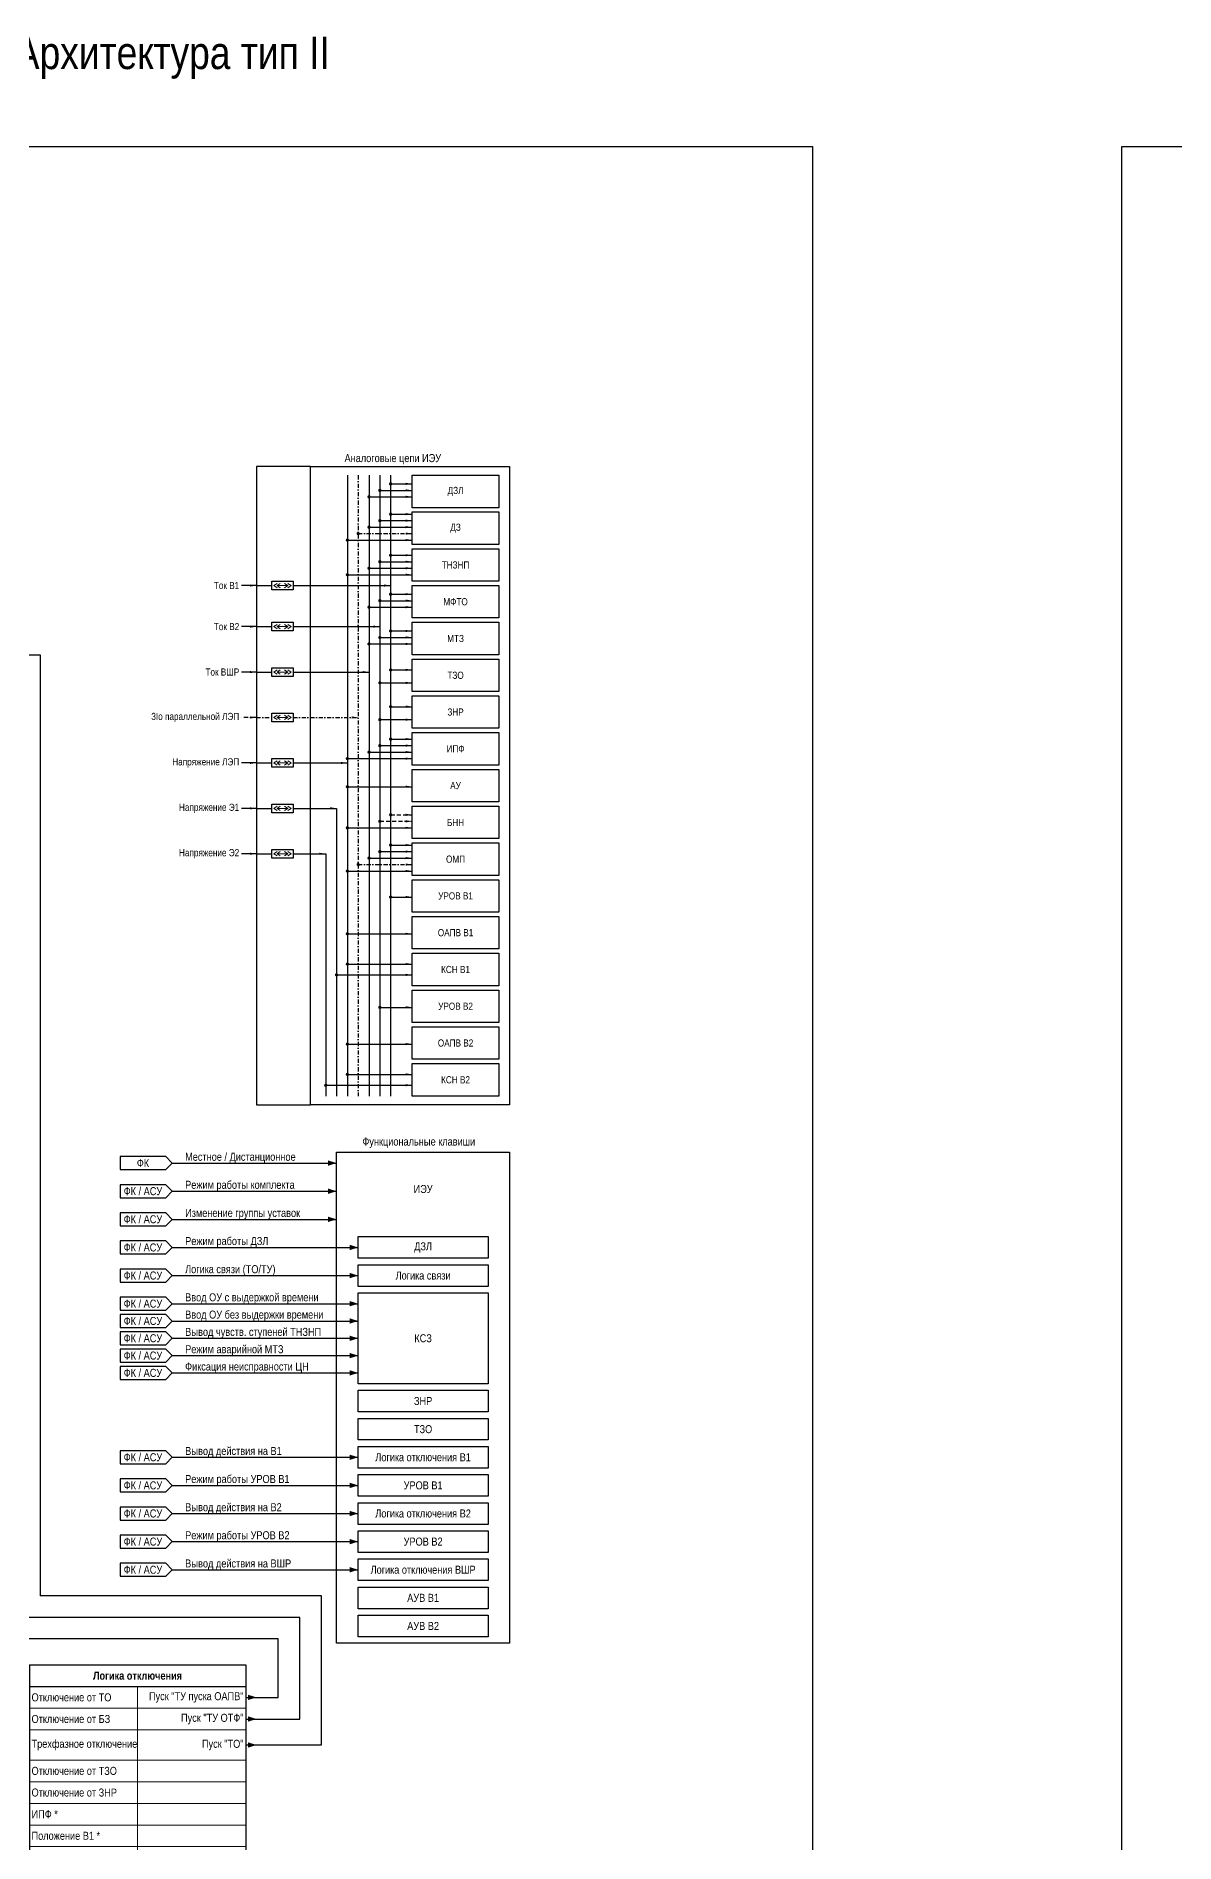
# Model space of a CAD drawing. Header units: millimetres. Extents: x -14593 to 14732, y -17400 to 5232.
# Drawn here: x 4388 to 4914, y -14899 to -14064 of the extents above; entities that cross this region are included whole.
import ezdxf

# ---------------------------------------------------------------- set-up
doc = ezdxf.new("R2010")
doc.units = ezdxf.units.MM
doc.linetypes.add('штриховая2', pattern=[9.525, 6.35, -3.175])
doc.linetypes.add('штрихпунктирная2', pattern=[12.7, 6.35, -3.175, 0, -3.175])
for name, color, linetype, lineweight in [('Основная', 7, 'Continuous', 30), ('Отключение_включение', 1, 'Continuous', 30), ('Тонкая', 7, 'Continuous', 18), ('Цепи внутренние', 5, 'Continuous', 30), ('Цепи ТН', 200, 'Continuous', 30), ('Цепи ТТ', 23, 'Continuous', 30), ('Цепи ТТ  других присоединений', 23, 'штрихпунктирная2', 30), ('Цепь - ФК и АСУ', 132, 'Continuous', 30)]:
    doc.layers.add(name, color=color, linetype=linetype, lineweight=lineweight)
doc.styles.add('Narrow', font='ARIALN.TTF')
doc.styles.add('Табл дан', font='ARIALN.TTF')
doc.styles.add('Табл загол', font='ARIALNB.TTF')

# ---------------------------------------------------------------- blocks, each defined once
blk = doc.blocks.new('*T474')
at = {"layer": 'Основная', "color": 0, "linetype": 'ByBlock', "lineweight": -2, "transparency": 16777216}
for p, q in [((0, 0), (100, 0)), ((0, 0), (0, -10)), ((100, 0), (100, -10))]:
    blk.add_line(p, q, dxfattribs=at)
at = {"layer": 'Основная', "color": 0, "linetype": 'ByBlock', "lineweight": 30, "transparency": 16777216}
for p, q in [((0, -10), (100, -10)), ((0, -10), (0, -148)), ((100, -10), (100, -148)), ((0, -148), (100, -148))]:
    blk.add_line(p, q, dxfattribs=at)
at = {"layer": 'Основная', "color": 0, "linetype": 'ByBlock', "lineweight": 18, "transparency": 16777216}
for p, q in [((50, -10), (50, -148)), ((0, -20), (100, -20)), ((0, -30), (100, -30)), ((0, -44), (100, -44)), ((0, -54), (100, -54)), ((0, -64), (100, -64)), ((0, -74), (100, -74)), ((0, -84), (100, -84)), ((0, -94), (100, -94)), ((0, -104), (100, -104)), ((0, -114), (100, -114)), ((0, -124), (100, -124)), ((0, -134), (100, -134))]:
    blk.add_line(p, q, dxfattribs=at)
at = {"layer": 'Основная', "color": 0, "transparency": 16777216, "char_height": 3.7}
for s, insert, width, attachment_point, style in [('{\\C256;Логика отключения}', (50, -5), 97, 5, 'Табл загол'), ('Отключение от ТО', (1, -15), 48, 4, 'Табл дан'), ('Пуск "ТУ пуска ОАПВ"', (99, -15), 48, 6, 'Табл дан'), ('{\\C256;Отключение от БЗ}', (1, -25), 48, 4, 'Табл дан'), ('Пуск "ТУ ОТФ"', (99, -25), 48, 6, 'Табл дан'), ('Трехфазное отключение', (1, -37), 48, 4, 'Табл дан'), ('Пуск "ТО"', (99, -37), 48, 6, 'Табл дан'), ('Отключение от ТЗО', (1, -49), 48, 4, 'Табл дан'), ('Отключение от ЗНР', (1, -59), 48, 4, 'Табл дан'), ('ИПФ *', (1, -69), 48, 4, 'Табл дан'), ('\\A1;Положение В1 *', (1, -79), 48, 4, 'Табл дан'), ('\\A1;Цикл ОАПВ В1', (1, -89), 48, 4, 'Табл дан'), ('Готовность ОАПВ{\\C256; В}1', (1, -99), 48, 4, 'Табл дан'), ('\\A1;Положение В2 *', (1, -109), 48, 4, 'Табл дан'), ('Отключение *', (99, -109), 48, 6, 'Табл дан'), ('\\A1;Цикл ОАПВ В2', (1, -119), 48, 4, 'Табл дан'), ('Пуск УТАПВ', (99, -119), 48, 6, 'Табл дан'), ('Готовность ОАПВ{\\C256; В}2', (1, -129), 48, 4, 'Табл дан'), ('Запрет АПВ', (99, -129), 48, 6, 'Табл дан'), ('Отключение от УРОВ, ЗНР', (1, -141), 48, 4, 'Табл дан')]:
    blk.add_mtext(s, dxfattribs=dict(at, insert=insert, width=width, attachment_point=attachment_point, style=style))
blk = doc.blocks.new('Point')
at = {"layer": 'Основная', "color": 0, "const_width": 1.5}
blk.add_lwpolyline([(-0.75, 0, 1), (0.75, 0, 1)], format="xyb", close=True, dxfattribs=at)

msp = doc.modelspace()

# ---------------------------------------------------------------- linework, layer by layer
at = {"layer": 'Основная', "ltscale": 0.3}
msp.add_lwpolyline([(4515, -14263), (4490, -14263), (4490, -14558), (4515, -14558)], dxfattribs=at)
for points in [[(4515, -14263), (4607, -14263), (4607, -14558), (4515, -14558)], [(4537, -14619), (4597, -14619), (4597, -14629), (4537, -14629)], [(4537, -14632), (4597, -14632), (4597, -14642), (4537, -14642)], [(4537, -14645), (4597, -14645), (4597, -14687), (4537, -14687)], [(4537, -14690), (4597, -14690), (4597, -14700), (4537, -14700)], [(4537, -14703), (4597, -14703), (4597, -14713), (4537, -14713)], [(4537, -14716), (4597, -14716), (4597, -14726), (4537, -14726)], [(4537, -14729), (4597, -14729), (4597, -14739), (4537, -14739)], [(4537, -14742), (4597, -14742), (4597, -14752), (4537, -14752)], [(4537, -14755), (4597, -14755), (4597, -14765), (4537, -14765)], [(4537, -14768), (4597, -14768), (4597, -14778), (4537, -14778)], [(4537, -14781), (4597, -14781), (4597, -14791), (4537, -14791)], [(4537, -14794), (4597, -14794), (4597, -14804), (4537, -14804)]]:
    msp.add_lwpolyline(points, close=True, dxfattribs=at)
at = {"layer": 'Основная'}
for points in [[(4562, -14267), (4602, -14267), (4602, -14282), (4562, -14282)], [(4562, -14284), (4602, -14284), (4602, -14299), (4562, -14299)], [(4562, -14301), (4602, -14301), (4602, -14316), (4562, -14316)], [(4497, -14316), (4507, -14316), (4507, -14320), (4497, -14320)], [(4562, -14318), (4602, -14318), (4602, -14333), (4562, -14333)], [(4497, -14335), (4507, -14335), (4507, -14339), (4497, -14339)], [(4562, -14335), (4602, -14335), (4602, -14350), (4562, -14350)], [(4497, -14356), (4507, -14356), (4507, -14360), (4497, -14360)], [(4562, -14352), (4602, -14352), (4602, -14367), (4562, -14367)], [(4562, -14369), (4602, -14369), (4602, -14384), (4562, -14384)], [(4497, -14377), (4507, -14377), (4507, -14381), (4497, -14381)], [(4562, -14386), (4602, -14386), (4602, -14401), (4562, -14401)], [(4497, -14398), (4507, -14398), (4507, -14402), (4497, -14402)], [(4562, -14403), (4602, -14403), (4602, -14418), (4562, -14418)], [(4497, -14419), (4507, -14419), (4507, -14423), (4497, -14423)], [(4562, -14420), (4602, -14420), (4602, -14435), (4562, -14435)], [(4497, -14440), (4507, -14440), (4507, -14444), (4497, -14444)], [(4562, -14437), (4602, -14437), (4602, -14452), (4562, -14452)], [(4562, -14454), (4602, -14454), (4602, -14469), (4562, -14469)], [(4562, -14471), (4602, -14471), (4602, -14486), (4562, -14486)], [(4562, -14488), (4602, -14488), (4602, -14503), (4562, -14503)], [(4562, -14505), (4602, -14505), (4602, -14520), (4562, -14520)], [(4562, -14522), (4602, -14522), (4602, -14537), (4562, -14537)], [(4562, -14539), (4602, -14539), (4602, -14554), (4562, -14554)], [(4527, -14580), (4607, -14580), (4607, -14807), (4527, -14807)]]:
    msp.add_lwpolyline(points, close=True, dxfattribs=at)
at = {"layer": 'Отключение_включение'}
for points in [[(3828, -14115), (4747, -14115), (4747, -15405), (3828, -15405)], [(4890, -14115), (5809, -14115), (5809, -15405), (4890, -15405)]]:
    msp.add_lwpolyline(points, close=True, dxfattribs=at)
at = {"layer": 'Отключение_включение', "ltscale": 0.3}
for points in [[(4295, -14350), (4390, -14350)], [(4390, -14350), (4390, -14785)], [(4520, -14785), (4390, -14785)], [(4520, -14854), (4520, -14785)], [(4485, -14854), (4520, -14854)]]:
    msp.add_lwpolyline(points, dxfattribs=at)
msp.add_lwpolyline([(4490, -14854, 0, 2.5, 0), (4486, -14854, 0, 0, 0)], format="xyseb", dxfattribs=at)
at = {"layer": 'Тонкая', "ltscale": 0.25}
for p, q in [((4498, -14318), (4499.5, -14317)), ((4499.5, -14319), (4498, -14318)), ((4499.5, -14318), (4501, -14317)), ((4501, -14319), (4499.5, -14318)), ((4504.5, -14318), (4503, -14317)), ((4503, -14319), (4504.5, -14318)), ((4506, -14318), (4504.5, -14317)), ((4504.5, -14319), (4506, -14318)), ((4498, -14337), (4499.5, -14336)), ((4499.5, -14338), (4498, -14337)), ((4499.5, -14337), (4501, -14336)), ((4501, -14338), (4499.5, -14337)), ((4504.5, -14337), (4503, -14336)), ((4503, -14338), (4504.5, -14337)), ((4506, -14337), (4504.5, -14336)), ((4504.5, -14338), (4506, -14337)), ((4498, -14358), (4499.5, -14357)), ((4499.5, -14358), (4501, -14357)), ((4504.5, -14358), (4503, -14357)), ((4506, -14358), (4504.5, -14357)), ((4499.5, -14359), (4498, -14358)), ((4501, -14359), (4499.5, -14358)), ((4503, -14359), (4504.5, -14358)), ((4504.5, -14359), (4506, -14358)), ((4498, -14379), (4499.5, -14378)), ((4499.5, -14380), (4498, -14379)), ((4499.5, -14379), (4501, -14378)), ((4501, -14380), (4499.5, -14379)), ((4504.5, -14379), (4503, -14378)), ((4503, -14380), (4504.5, -14379)), ((4506, -14379), (4504.5, -14378)), ((4504.5, -14380), (4506, -14379)), ((4498, -14400), (4499.5, -14399)), ((4499.5, -14400), (4501, -14399)), ((4504.5, -14400), (4503, -14399)), ((4506, -14400), (4504.5, -14399)), ((4499.5, -14401), (4498, -14400)), ((4501, -14401), (4499.5, -14400)), ((4503, -14401), (4504.5, -14400)), ((4504.5, -14401), (4506, -14400)), ((4498, -14421), (4499.5, -14420)), ((4499.5, -14422), (4498, -14421)), ((4499.5, -14421), (4501, -14420)), ((4501, -14422), (4499.5, -14421)), ((4504.5, -14421), (4503, -14420)), ((4503, -14422), (4504.5, -14421)), ((4506, -14421), (4504.5, -14420)), ((4504.5, -14422), (4506, -14421)), ((4498, -14442), (4499.5, -14441)), ((4499.5, -14442), (4501, -14441)), ((4504.5, -14442), (4503, -14441)), ((4506, -14442), (4504.5, -14441)), ((4499.5, -14443), (4498, -14442)), ((4501, -14443), (4499.5, -14442)), ((4503, -14443), (4504.5, -14442)), ((4504.5, -14443), (4506, -14442))]:
    msp.add_line(p, q, dxfattribs=at)
at = {"layer": 'Тонкая'}
for p, q in [((4504.5, -14318), (4499.5, -14318)), ((4504.5, -14337), (4499.5, -14337)), ((4504.5, -14358), (4499.5, -14358)), ((4504.5, -14379), (4499.5, -14379)), ((4504.5, -14400), (4499.5, -14400)), ((4504.5, -14421), (4499.5, -14421)), ((4504.5, -14442), (4499.5, -14442))]:
    msp.add_line(p, q, dxfattribs=at)
at = {"layer": 'Цепи внутренние'}
for points in [[(4510, -14795), (4380, -14795)], [(4510, -14842), (4510, -14795)], [(4500, -14805), (4370, -14805)], [(4500, -14832), (4500, -14805)]]:
    msp.add_lwpolyline(points, dxfattribs=at)
at = {"layer": 'Цепи внутренние', "ltscale": 0.3}
for points in [[(4490, -14832, 0, 2.5, 0), (4486, -14832, 0, 0, 0)], [(4490, -14842, 0, 2.5, 0), (4486, -14842, 0, 0, 0)]]:
    msp.add_lwpolyline(points, format="xyseb", dxfattribs=at)
for points in [[(4485, -14832), (4500, -14832)], [(4485, -14842), (4510, -14842)]]:
    msp.add_lwpolyline(points, dxfattribs=at)
at = {"layer": 'Цепи ТН', "ltscale": 0.3}
for points in [[(4532, -14267), (4532, -14554)], [(4532, -14297), (4562, -14297)], [(4532, -14313), (4562, -14313)], [(4532, -14398), (4562, -14398)], [(4490, -14400), (4483, -14400)], [(4490, -14400), (4497, -14400)], [(4507, -14400), (4532, -14400)], [(4532, -14411), (4562, -14411)], [(4490, -14421), (4483, -14421)], [(4490, -14421), (4497, -14421)], [(4507, -14421), (4527, -14421)], [(4527, -14421), (4527, -14554)], [(4532, -14430), (4562, -14430)], [(4490, -14442), (4483, -14442)], [(4490, -14442), (4497, -14442)], [(4507, -14442), (4522, -14442)], [(4522, -14442), (4522, -14554)], [(4532, -14450), (4562, -14450)], [(4532, -14479), (4562, -14479)], [(4527, -14498), (4562, -14498)], [(4532, -14493), (4562, -14493)], [(4532, -14530), (4562, -14530)], [(4522, -14549), (4562, -14549)], [(4532, -14544), (4562, -14544)]]:
    msp.add_lwpolyline(points, dxfattribs=at)
at = {"layer": 'Цепи ТН'}
for points in [[(4562, -14297, 0, 1, 0), (4559, -14297, 0, 0, 0)], [(4562, -14313, 0, 1, 0), (4559, -14313, 0, 0, 0)], [(4562, -14398, 0, 1, 0), (4559, -14398, 0, 0, 0)], [(4490, -14400, 0, 1, 0), (4487, -14400, 0, 0, 0)], [(4532, -14400, 0, 1, 0), (4529, -14400, 0, 0, 0)], [(4562, -14411, 0, 1, 0), (4559, -14411, 0, 0, 0)], [(4490, -14421, 0, 1, 0), (4487, -14421, 0, 0, 0)], [(4527, -14421, 0, 1, 0), (4524, -14421, 0, 0, 0)], [(4562, -14430, 0, 1, 0), (4559, -14430, 0, 0, 0)], [(4490, -14442, 0, 1, 0), (4487, -14442, 0, 0, 0)], [(4522, -14442, 0, 1, 0), (4519, -14442, 0, 0, 0)], [(4562, -14450, 0, 1, 0), (4559, -14450, 0, 0, 0)], [(4562, -14479, 0, 1, 0), (4559, -14479, 0, 0, 0)], [(4562, -14493, 0, 1, 0), (4559, -14493, 0, 0, 0)], [(4562, -14498, 0, 1, 0), (4559, -14498, 0, 0, 0)], [(4562, -14530, 0, 1, 0), (4559, -14530, 0, 0, 0)], [(4562, -14544, 0, 1, 0), (4559, -14544, 0, 0, 0)], [(4562, -14549, 0, 1, 0), (4559, -14549, 0, 0, 0)]]:
    msp.add_lwpolyline(points, format="xyseb", dxfattribs=at)
at = {"layer": 'Цепи ТТ', "ltscale": 0.3}
for points in [[(4542, -14267), (4542, -14554)], [(4547, -14267), (4547, -14554)], [(4547, -14274), (4562, -14274)], [(4552, -14267), (4552, -14554)], [(4552, -14271), (4562, -14271)], [(4542, -14277), (4562, -14277)], [(4547, -14288), (4562, -14288)], [(4552, -14285), (4562, -14285)], [(4542, -14291), (4562, -14291)], [(4547, -14307), (4562, -14307)], [(4552, -14304), (4562, -14304)], [(4542, -14310), (4562, -14310)], [(4490, -14318), (4483, -14318)], [(4490, -14318), (4483, -14318)], [(4490, -14318), (4497, -14318)], [(4507, -14318), (4552, -14318)], [(4552, -14322), (4562, -14322)], [(4542, -14328), (4562, -14328)], [(4547, -14325), (4562, -14325)], [(4490, -14337), (4483, -14337)], [(4490, -14337), (4497, -14337)], [(4507, -14337), (4547, -14337)], [(4552, -14339), (4562, -14339)], [(4542, -14345), (4562, -14345)], [(4547, -14342), (4562, -14342)], [(4552, -14357), (4562, -14357)], [(4490, -14358), (4483, -14358)], [(4490, -14358), (4497, -14358)], [(4507, -14358), (4542, -14358)], [(4547, -14363), (4562, -14363)], [(4552, -14374), (4562, -14374)], [(4547, -14380), (4562, -14380)], [(4552, -14389), (4562, -14389)], [(4542, -14395), (4562, -14395)], [(4547, -14392), (4562, -14392)], [(4547, -14441), (4562, -14441)], [(4552, -14438), (4562, -14438)], [(4542, -14444), (4562, -14444)], [(4552, -14462), (4562, -14462)], [(4547, -14513), (4562, -14513)]]:
    msp.add_lwpolyline(points, dxfattribs=at)
at = {"layer": 'Цепи ТТ'}
for points in [[(4562, -14271, 0, 1, 0), (4559, -14271, 0, 0, 0)], [(4562, -14274, 0, 1, 0), (4559, -14274, 0, 0, 0)], [(4562, -14277, 0, 1, 0), (4559, -14277, 0, 0, 0)], [(4562, -14285, 0, 1, 0), (4559, -14285, 0, 0, 0)], [(4562, -14288, 0, 1, 0), (4559, -14288, 0, 0, 0)], [(4562, -14291, 0, 1, 0), (4559, -14291, 0, 0, 0)], [(4562, -14294, 0, 1, 0), (4559, -14294, 0, 0, 0)], [(4562, -14304, 0, 1, 0), (4559, -14304, 0, 0, 0)], [(4562, -14307, 0, 1, 0), (4559, -14307, 0, 0, 0)], [(4562, -14310, 0, 1, 0), (4559, -14310, 0, 0, 0)], [(4490, -14318, 0, 1, 0), (4487, -14318, 0, 0, 0)], [(4552, -14318, 0, 1, 0), (4549, -14318, 0, 0, 0)], [(4562, -14322, 0, 1, 0), (4559, -14322, 0, 0, 0)], [(4562, -14325, 0, 1, 0), (4559, -14325, 0, 0, 0)], [(4562, -14328, 0, 1, 0), (4559, -14328, 0, 0, 0)], [(4490, -14337, 0, 1, 0), (4487, -14337, 0, 0, 0)], [(4547, -14337, 0, 1, 0), (4544, -14337, 0, 0, 0)], [(4562, -14339, 0, 1, 0), (4559, -14339, 0, 0, 0)], [(4562, -14342, 0, 1, 0), (4559, -14342, 0, 0, 0)], [(4562, -14345, 0, 1, 0), (4559, -14345, 0, 0, 0)], [(4490, -14358, 0, 1, 0), (4487, -14358, 0, 0, 0)], [(4542, -14358, 0, 1, 0), (4539, -14358, 0, 0, 0)], [(4562, -14357, 0, 1, 0), (4559, -14357, 0, 0, 0)], [(4562, -14363, 0, 1, 0), (4559, -14363, 0, 0, 0)], [(4562, -14374, 0, 1, 0), (4559, -14374, 0, 0, 0)], [(4490, -14379, 0, 1, 0), (4487, -14379, 0, 0, 0)], [(4537, -14379, 0, 1, 0), (4534, -14379, 0, 0, 0)], [(4562, -14380, 0, 1, 0), (4559, -14380, 0, 0, 0)], [(4562, -14389, 0, 1, 0), (4559, -14389, 0, 0, 0)], [(4562, -14392, 0, 1, 0), (4559, -14392, 0, 0, 0)], [(4562, -14395, 0, 1, 0), (4559, -14395, 0, 0, 0)], [(4562, -14438, 0, 1, 0), (4559, -14438, 0, 0, 0)], [(4562, -14441, 0, 1, 0), (4559, -14441, 0, 0, 0)], [(4562, -14444, 0, 1, 0), (4559, -14444, 0, 0, 0)], [(4562, -14447, 0, 1, 0), (4559, -14447, 0, 0, 0)], [(4562, -14462, 0, 1, 0), (4559, -14462, 0, 0, 0)], [(4562, -14513, 0, 1, 0), (4559, -14513, 0, 0, 0)]]:
    msp.add_lwpolyline(points, format="xyseb", dxfattribs=at)
at = {"layer": 'Цепи ТТ', "linetype": 'штриховая2', "ltscale": 0.3}
for points in [[(4552, -14424), (4562, -14424)], [(4547, -14427), (4562, -14427)]]:
    msp.add_lwpolyline(points, dxfattribs=at)
at = {"layer": 'Цепи ТТ', "linetype": 'штриховая2'}
for points in [[(4562, -14424, 0, 1, 0), (4559, -14424, 0, 0, 0)], [(4562, -14427, 0, 1, 0), (4559, -14427, 0, 0, 0)]]:
    msp.add_lwpolyline(points, format="xyseb", dxfattribs=at)
at = {"layer": 'Цепи ТТ  других присоединений', "ltscale": 0.3}
for points in [[(4537, -14267), (4537, -14554)], [(4537, -14294), (4562, -14294)], [(4490, -14379), (4483, -14379)], [(4490, -14379), (4497, -14379)], [(4507, -14379), (4537, -14379)], [(4537, -14447), (4562, -14447)]]:
    msp.add_lwpolyline(points, dxfattribs=at)
at = {"layer": 'Цепь - ФК и АСУ', "ltscale": 0.3}
for points in [[(4451, -14585), (4448, -14582), (4427, -14582), (4427, -14588), (4448, -14588), (4451, -14585)], [(4451, -14598), (4448, -14595), (4427, -14595), (4427, -14601), (4448, -14601), (4451, -14598)], [(4451, -14611), (4448, -14608), (4427, -14608), (4427, -14614), (4448, -14614), (4451, -14611)], [(4451, -14624), (4448, -14621), (4427, -14621), (4427, -14627), (4448, -14627), (4451, -14624)], [(4451, -14637), (4448, -14634), (4427, -14634), (4427, -14640), (4448, -14640), (4451, -14637)], [(4451, -14650), (4448, -14647), (4427, -14647), (4427, -14653), (4448, -14653), (4451, -14650)], [(4451, -14658), (4448, -14655), (4427, -14655), (4427, -14661), (4448, -14661), (4451, -14658)], [(4451, -14666), (4448, -14663), (4427, -14663), (4427, -14669), (4448, -14669), (4451, -14666)], [(4451, -14674), (4448, -14671), (4427, -14671), (4427, -14677), (4448, -14677), (4451, -14674)], [(4451, -14682), (4448, -14679), (4427, -14679), (4427, -14685), (4448, -14685), (4451, -14682)], [(4451, -14721), (4448, -14718), (4427, -14718), (4427, -14724), (4448, -14724), (4451, -14721)], [(4451, -14734), (4448, -14731), (4427, -14731), (4427, -14737), (4448, -14737), (4451, -14734)], [(4451, -14747), (4448, -14744), (4427, -14744), (4427, -14750), (4448, -14750), (4451, -14747)], [(4451, -14760), (4448, -14757), (4427, -14757), (4427, -14763), (4448, -14763), (4451, -14760)], [(4451, -14773), (4448, -14770), (4427, -14770), (4427, -14776), (4448, -14776), (4451, -14773)]]:
    msp.add_lwpolyline(points, dxfattribs=at)
at = {"layer": 'Цепь - ФК и АСУ'}
for points in [[(4451, -14585), (4527, -14585)], [(4451, -14598), (4527, -14598)], [(4451, -14611), (4527, -14611)], [(4451, -14624), (4537, -14624)], [(4451, -14637), (4537, -14637)], [(4451, -14650), (4537, -14650)], [(4451, -14658), (4537, -14658)], [(4451, -14666), (4537, -14666)], [(4451, -14674), (4537, -14674)], [(4451, -14682), (4537, -14682)], [(4451, -14721), (4537, -14721)], [(4451, -14734), (4537, -14734)], [(4451, -14747), (4537, -14747)], [(4451, -14760), (4537, -14760)], [(4451, -14773), (4537, -14773)]]:
    msp.add_lwpolyline(points, dxfattribs=at)
at = {"layer": 'Цепь - ФК и АСУ', "ltscale": 0.3}
for points in [[(4527, -14585, 0, 2.5, 0), (4523, -14585, 0, 0, 0)], [(4527, -14598, 0, 2.5, 0), (4523, -14598, 0, 0, 0)], [(4527, -14611, 0, 2.5, 0), (4523, -14611, 0, 0, 0)], [(4537, -14624, 0, 2.5, 0), (4533, -14624, 0, 0, 0)], [(4537, -14637, 0, 2.5, 0), (4533, -14637, 0, 0, 0)], [(4537, -14650, 0, 2.5, 0), (4533, -14650, 0, 0, 0)], [(4537, -14658, 0, 2.5, 0), (4533, -14658, 0, 0, 0)], [(4537, -14666, 0, 2.5, 0), (4533, -14666, 0, 0, 0)], [(4537, -14674, 0, 2.5, 0), (4533, -14674, 0, 0, 0)], [(4537, -14682, 0, 2.5, 0), (4533, -14682, 0, 0, 0)], [(4537, -14721, 0, 2.5, 0), (4533, -14721, 0, 0, 0)], [(4537, -14734, 0, 2.5, 0), (4533, -14734, 0, 0, 0)], [(4537, -14747, 0, 2.5, 0), (4533, -14747, 0, 0, 0)], [(4537, -14760, 0, 2.5, 0), (4533, -14760, 0, 0, 0)], [(4537, -14773, 0, 2.5, 0), (4533, -14773, 0, 0, 0)]]:
    msp.add_lwpolyline(points, format="xyseb", dxfattribs=at)

# ---------------------------------------------------------------- block references
msp.add_blockref('*T474', (4385, -14817))
at = {"layer": 'Цепи ТН', "xscale": 0.5, "yscale": 0.5, "zscale": 0.5}
for p in [(4532, -14297), (4532, -14313), (4532, -14398), (4532, -14411), (4532, -14430), (4532, -14450), (4532, -14479), (4527, -14498), (4532, -14493), (4532, -14530), (4522, -14549), (4532, -14544)]:
    msp.add_blockref('Point', p, dxfattribs=at)
at = {"layer": 'Цепи ТТ', "xscale": 0.5, "yscale": 0.5, "zscale": 0.5}
for p in [(4547, -14274), (4552, -14271), (4542, -14277), (4542, -14291), (4547, -14288), (4552, -14285), (4537, -14294), (4547, -14307), (4552, -14304), (4542, -14310), (4547, -14325), (4552, -14322), (4542, -14328), (4552, -14339), (4542, -14345), (4547, -14342), (4552, -14357), (4547, -14363), (4552, -14374), (4547, -14380), (4552, -14389), (4542, -14395), (4547, -14392), (4552, -14424), (4547, -14427), (4547, -14441), (4552, -14438), (4537, -14447), (4542, -14444), (4552, -14462), (4547, -14513)]:
    msp.add_blockref('Point', p, dxfattribs=at)

# ---------------------------------------------------------------- texts
at = {"layer": 'Основная', "style": 'Narrow'}
for s, insert, char_height, width, attachment_point in [('ДЗЛ + СЗ РС, АУВ, УРОВ 330 - 750 кВ. Архитектура тип II', (4293.5, -14074), 15, 757, 5), ('Аналоговые цепи ИЭУ', (4553, -14262), 3.7, 89, 8), ('ДЗЛ', (4582, -14274.5), 3.3, 40, 5), ('ДЗ', (4582, -14291.5), 3.3, 40, 5), ('ТНЗНП', (4582, -14308.5), 3.3, 40, 5), ('Ток В1', (4482, -14318), 3.3, 26, 6), ('МФТО', (4582, -14325.5), 3.3, 40, 5), ('Ток В2', (4482, -14337), 3.3, 26, 6), ('МТЗ', (4582, -14342.5), 3.3, 40, 5), ('Ток ВШР', (4482, -14358), 3.3, 26, 6), ('ТЗО', (4582, -14359.5), 3.3, 40, 5), ('3Io параллельной ЛЭП', (4482, -14379), 3.3, 71.4983, 6), ('ЗНР', (4582, -14376.5), 3.3, 40, 5), ('Напряжение ЛЭП', (4482, -14400), 3.3, 42, 6), ('ИПФ', (4582, -14393.5), 3.3, 40, 5), ('АУ', (4582, -14410.5), 3.3, 40, 5), ('Напряжение Э1', (4482, -14421), 3.3, 42, 6), ('БНН', (4582, -14427.5), 3.3, 40, 5), ('Напряжение Э2', (4482, -14442), 3.3, 42, 6), ('ОМП', (4582, -14444.5), 3.3, 40, 5), ('УРОВ В1', (4582, -14461.5), 3.3, 40, 5), ('ОАПВ В1', (4582, -14478.5), 3.3, 40, 5), ('КСН В1', (4582, -14495.5), 3.3, 40, 5), ('УРОВ В2', (4582, -14512.5), 3.3, 40, 5), ('ОАПВ В2', (4582, -14529.5), 3.3, 40, 5), ('КСН В2', (4582, -14546.5), 3.3, 40, 5), ('Функциональные клавиши', (4565, -14578), 3.7, 94, 8), ('ФК', (4437.5, -14585), 3.7, 21, 5), ('Местное / Дистанционное', (4457, -14585), 3.7, 89, 7), ('ФК / АСУ', (4437.5, -14598), 3.7, 21, 5), ('Режим работы комплекта', (4457, -14598), 3.7, 89, 7), ('ИЭУ', (4567, -14597), 3.7, 80, 5), ('Изменение группы уставок', (4457, -14611), 3.7, 89, 7), ('ФК / АСУ', (4437.5, -14611), 3.7, 21, 5), ('ФК / АСУ', (4437.5, -14624), 3.7, 21, 5), ('Режим работы ДЗЛ', (4457, -14624), 3.7, 89, 7), ('ДЗЛ', (4567, -14624), 3.7, 60, 5), ('Логика связи (ТО/ТУ)', (4457, -14637), 3.7, 89, 7), ('ФК / АСУ', (4437.5, -14637), 3.7, 21, 5), ('Логика связи', (4567, -14637), 3.7, 60, 5), ('ФК / АСУ', (4437.5, -14650), 3.7, 21, 5), ('Ввод ОУ с выдержкой времени', (4457, -14650), 3.7, 99, 7), ('ФК / АСУ', (4437.5, -14658), 3.7, 21, 5), ('Ввод ОУ без выдержки времени', (4457, -14658), 3.7, 99, 7), ('ФК / АСУ', (4437.5, -14666), 3.7, 21, 5), ('Вывод чувств. ступеней ТНЗНП', (4457, -14666), 3.7, 99, 7), ('КСЗ', (4567, -14666), 3.7, 60, 5), ('ФК / АСУ', (4437.5, -14674), 3.7, 21, 5), ('Режим аварийной МТЗ', (4457, -14674), 3.7, 99, 7), ('ФК / АСУ', (4437.5, -14682), 3.7, 21, 5), ('Фиксация неисправности ЦН', (4457, -14682), 3.7, 99, 7), ('ЗНР', (4567, -14695), 3.7, 60, 5), ('ТЗО', (4567, -14708), 3.7, 60, 5), ('Вывод действия на В1', (4457, -14721), 3.7, 68, 7), ('ФК / АСУ', (4437.5, -14721), 3.7, 21, 5), ('Логика отключения В1', (4567, -14721), 3.7, 60, 5), ('ФК / АСУ', (4437.5, -14734), 3.7, 21, 5), ('Режим работы УРОВ В1', (4457, -14734), 3.7, 68, 7), ('УРОВ В1', (4567, -14734), 3.7, 60, 5), ('ФК / АСУ', (4437.5, -14747), 3.7, 21, 5), ('Вывод действия на В2', (4457, -14747), 3.7, 68, 7), ('Логика отключения В2', (4567, -14747), 3.7, 60, 5), ('ФК / АСУ', (4437.5, -14760), 3.7, 21, 5), ('Режим работы УРОВ В2', (4457, -14760), 3.7, 68, 7), ('УРОВ В2', (4567, -14760), 3.7, 60, 5), ('ФК / АСУ', (4437.5, -14773), 3.7, 21, 5), ('Вывод действия на ВШР', (4457, -14773), 3.7, 68, 7), ('Логика отключения ВШР', (4567, -14773), 3.7, 60, 5), ('АУВ В1', (4567, -14786), 3.7, 60, 5), ('АУВ В2', (4567, -14799), 3.7, 60, 5)]:
    msp.add_mtext(s, dxfattribs=dict(at, insert=insert, char_height=char_height, width=width, attachment_point=attachment_point))

doc.saveas('drawing.dxf')
